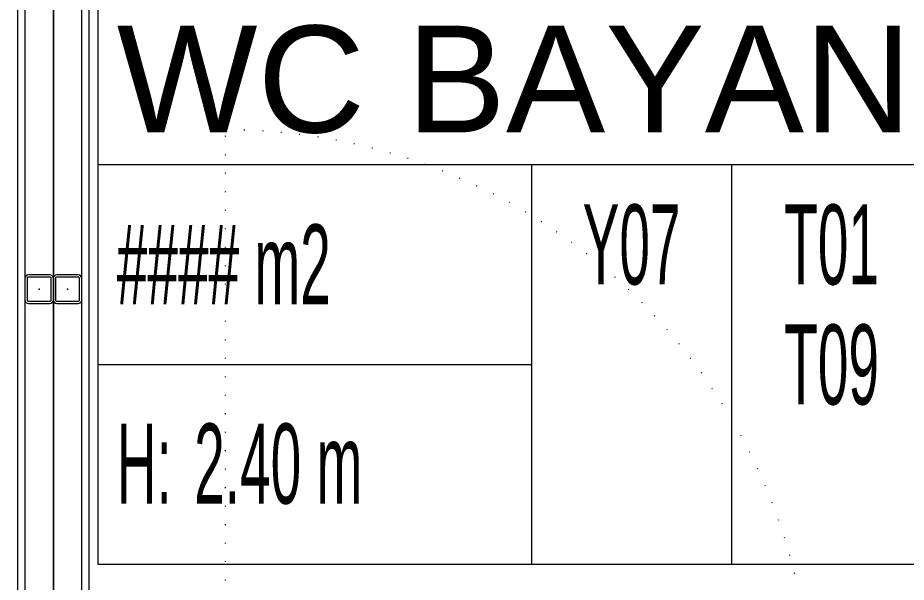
# Model space of a CAD drawing. Extents: x -1286 to 34975, y -230 to 6637.
# Drawn here: x 17035.8 to 17160.7, y 3306.2 to 3385.6 of the extents above; entities that cross this region are included whole.
import ezdxf
from ezdxf.enums import TextEntityAlignment as Align

# ---------------------------------------------------------------- set-up
doc = ezdxf.new("R2010")
doc.units = 0
doc.header["$LTSCALE"] = 20
doc.linetypes.add('DOT2', pattern=[0.125, 0, -0.125])
doc.layers.get('0').update_dxf_attribs({"color": 9, "lineweight": 9})
for name, color, linetype, lineweight in [('06D', 9, 'Continuous', 9), ('10', 9, 'Continuous', 9), ('11', 9, 'Continuous', 9), ('20', 9, 'DOT2', 9), ('21_MAHAL', 9, 'Continuous', 9), ('33', 9, 'BATTING', 9)]:
    doc.layers.add(name, color=color, linetype=linetype, lineweight=lineweight)
doc.styles.add('Arial', font='arial.ttf', dxfattribs={"height": 2.5})
doc.styles.add('MuuM_TEXT-STANDART', font='ARIALN.TTF')
doc.linetypes.add('BATTING', pattern='A,0.0001,-0.1,[134,ltypeshp.shx,S=0.1,R=0,X=-0.1,Y=0],-0.2,[134,ltypeshp.shx,S=0.1,R=180,X=0.1,Y=0],-0.1', length=0.4001)

# ---------------------------------------------------------------- blocks, each defined once
blk = doc.blocks.new('Prf-40x40')
for points in [[(1.5, -2), (-1.5, -2, -0.414214), (-2, -1.5), (-2, 1.5, -0.414214), (-1.5, 2), (1.5, 2, -0.414214), (2, 1.5), (2, -1.5, -0.414214)], [(1.5, -1.7), (-1.5, -1.7, -0.414214), (-1.7, -1.5), (-1.7, 1.5, -0.414214), (-1.5, 1.7), (1.5, 1.7, -0.414214), (1.7, 1.5), (1.7, -1.5, -0.414214)]]:
    blk.add_lwpolyline(points, format="xyb", close=True)
blk.add_point((0, 0))
blk = doc.blocks.new('P-AH-01-10')
at = {"layer": '20'}
blk.add_lwpolyline([(-9.87, -13.1), (-91.47, -13.1)], dxfattribs=at)
blk.add_arc((-9.18, -13.22), 82.29, 179.9189, 269.4168, dxfattribs=at)
blk = doc.blocks.new('0_roomno2')
blk.add_lwpolyline([(19.375, -10.5), (0, -10.5), (0, 0), (19.375, 0)], close=True)
for points in [[(0, -3), (19.375, -3)], [(8.125, -3), (8.125, -10.5)], [(11.875, -3), (11.875, -10.5)], [(0, -6.75), (8.125, -6.75)]]:
    blk.add_lwpolyline(points)
at = {"style": 'MuuM_TEXT-STANDART', "width": 0.6}
blk.add_text('H:', height=1.5, dxfattribs=at).set_placement((0.35, -8.608), align=Align.MIDDLE_LEFT)
at = {"style": 'Arial'}
blk.add_attdef('ODANO', (0, 1.17), '', height=2, dxfattribs=at)
blk.add_attdef('MEKANADI', text='', height=2, dxfattribs=at).set_placement((0.35, -3), align=Align.BOTTOM_LEFT)
at = {"style": 'MuuM_TEXT-STANDART', "width": 0.6}
for tag, p in [('YER01', (10, -4.5)), ('TAVAN01', (13.75, -4.5)), ('DUVAR01', (17.5, -4.5)), ('YER02', (10, -6.75)), ('TAVAN02', (13.75, -6.75)), ('DUVAR02', (17.5, -6.75)), ('YER03', (10, -9)), ('TAVAN03', (13.75, -9)), ('DUVAR03', (17.5, -9))]:
    blk.add_attdef(tag, text='', height=1.5, dxfattribs=at).set_placement(p, align=Align.MIDDLE_CENTER)
for tag, p in [('M2', (0.35, -4.875)), ('TEMIZTAVANYUKSEKLIGI', (1.8, -8.608))]:
    blk.add_attdef(tag, text='', height=1.5, dxfattribs=at).set_placement(p, align=Align.MIDDLE_LEFT)

msp = doc.modelspace()

# ---------------------------------------------------------------- linework, layer by layer
at = {"layer": '06D'}
msp.add_lwpolyline([(17040.84, 3455.43), (17040.84, 3246)], dxfattribs=at)
at = {"layer": '11'}
for points in [[(17036.84, 3242.5), (17035.84, 3242.5), (17035.84, 3457.46), (17036.84, 3457.46)], [(17045.84, 3242.5), (17044.84, 3242.5), (17044.84, 3457.46), (17045.84, 3457.46)]]:
    msp.add_lwpolyline(points, close=True, dxfattribs=at)
at = {"layer": '33', "ltscale": 0.3}
msp.add_lwpolyline([(17040.84, 3242.5), (17040.84, 3457.46)], dxfattribs=at)

# ---------------------------------------------------------------- block references
at = {"layer": '10', "xscale": -1}
for name, p, rotation in [('P-AH-01-10', (17051.94, 3278.41), 90), ('Prf-40x40', (17038.84, 3347.43), 270), ('Prf-40x40', (17042.84, 3347.43), 270)]:
    msp.add_blockref(name, p, dxfattribs=dict(at, rotation=rotation))
at = {"layer": '21_MAHAL'}
ref = msp.add_blockref('0_roomno2', (17047.14, 3387.47), dxfattribs=dict(at, xscale=7.5, yscale=7.5, zscale=7.5))
ref.add_attrib('MEKANADI', 'WC BAYAN', dxfattribs={"layer": '0', "height": 15, "style": 'Arial'}).set_placement((17049.76, 3364.97), align=Align.BOTTOM_LEFT)
ref.add_attrib('M2', '#### m2', dxfattribs={"layer": '0', "height": 11.25, "style": 'MuuM_TEXT-STANDART', "width": 0.6}).set_placement((17049.76, 3350.91), align=Align.MIDDLE_LEFT)
ref.add_attrib('TEMIZTAVANYUKSEKLIGI', '2.40 m', dxfattribs={"layer": '0', "height": 11.25, "style": 'MuuM_TEXT-STANDART', "width": 0.6}).set_placement((17060.64, 3322.91), align=Align.MIDDLE_LEFT)
ref.add_attrib('YER01', 'Y07', dxfattribs={"layer": '0', "height": 11.25, "style": 'MuuM_TEXT-STANDART', "width": 0.6}).set_placement((17122.14, 3353.72), align=Align.MIDDLE_CENTER)
ref.add_attrib('TAVAN01', 'T01', dxfattribs={"layer": '0', "height": 11.25, "style": 'MuuM_TEXT-STANDART', "width": 0.6}).set_placement((17150.26, 3353.72), align=Align.MIDDLE_CENTER)
ref.add_attrib('TAVAN02', 'T09', dxfattribs={"layer": '0', "height": 11.25, "style": 'MuuM_TEXT-STANDART', "width": 0.6}).set_placement((17150.26, 3336.85), align=Align.MIDDLE_CENTER)

doc.saveas('drawing.dxf')
